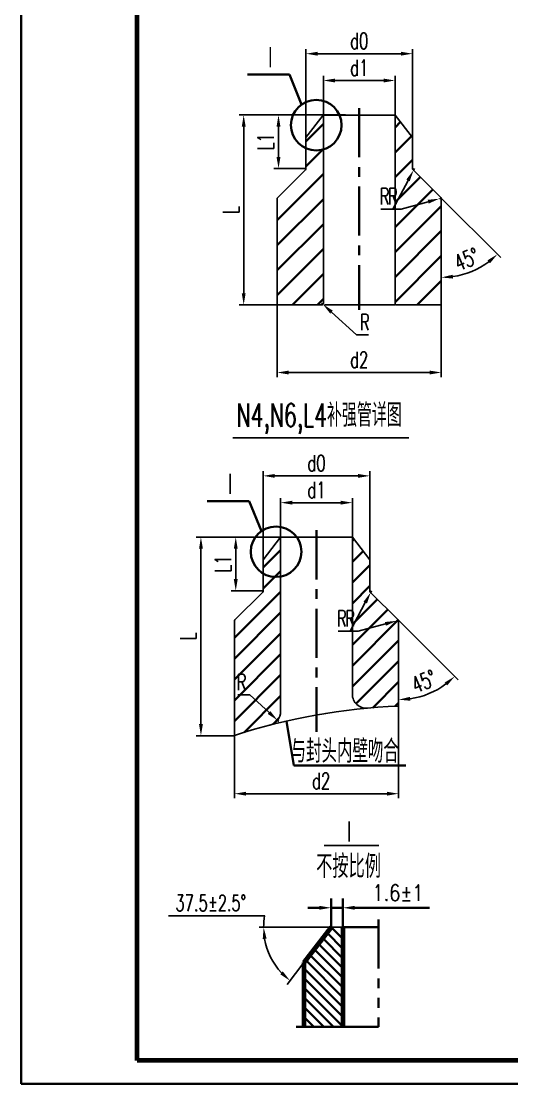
# Model space of a CAD drawing. Header units: millimetres. Extents: x -375 to 18177, y -75 to 6225.
# Drawn here: x 13722 to 15308, y -75 to 3366 of the extents above; entities that cross this region are included whole.
import ezdxf
from ezdxf.enums import TextEntityAlignment as Align

# ---------------------------------------------------------------- set-up
doc = ezdxf.new("R2010")
doc.units = ezdxf.units.MM
doc.header["$LTSCALE"] = 5
doc.linetypes.add('CENTER', pattern=[50.8, 31.75, -6.35, 6.35, -6.35])
doc.linetypes.add('PHANTOM', pattern=[63.5, 31.75, -6.35, 6.35, -6.35, 6.35, -6.35])
for name, color, linetype, lineweight in [('1轮廓实线层', 7, 'Continuous', 70), ('2细线层', 4, 'Continuous', 35), ('3中心线层', 1, 'CENTER', 35), ('5剖面线层', 2, 'Continuous', 35), ('6文字层', 3, 'Continuous', 35), ('7标注层', 4, 'Continuous', 35), ('9双点划线层', 6, 'PHANTOM', 35), ('图框层', 7, 'Continuous', 70)]:
    doc.layers.add(name, color=color, linetype=linetype, lineweight=lineweight)
doc.styles.add('HC_GBDIM', font='romans', dxfattribs={"width": 0.667, "bigfont": 'gbcbig'})
doc.styles.add('PC_TEXTSTYLE', font='romans.shx', dxfattribs={"width": 0.8, "bigfont": 'hzfs.shx'})
doc.styles.add('TH_GBDIM', font='romans.shx', dxfattribs={"width": 0.8, "bigfont": 'gbcbig.shx'})
doc.dimstyles.new('HC_GBDIM', dxfattribs={"dimscale": 15, "dimtxt": 3.5, "dimasz": 2.5, "dimexe": 2, "dimexo": 0, "dimgap": 1.5, "dimtad": 1, "dimdec": 1, "dimzin": 0, "dimdsep": 46, "dimtxsty": 'HC_GBDIM', "dimcen": 2.5, "dimclrd": 130, "dimclre": 130, "dimclrt": 3, "dimadec": 0, "dimazin": 0, "dimtfac": 0.714286, "dimtdec": 1, "dimtmove": 0, "dimatfit": 3, "dimfxl": 0, "dimtzin": 0, "dimlwd": -1, "dimlwe": -1, "dimarcsym": 0})
doc.dimstyles.new('TH_GBDIM', dxfattribs={"dimscale": 15, "dimtxt": 3.5, "dimasz": 2.5, "dimexe": 2, "dimexo": 0, "dimgap": 1.5, "dimtad": 1, "dimdec": 1, "dimzin": 0, "dimdsep": 46, "dimtxsty": 'TH_GBDIM', "dimcen": 2.5, "dimclrd": 130, "dimclre": 130, "dimclrt": 3, "dimadec": 0, "dimazin": 0, "dimtfac": 0.714286, "dimtdec": 1, "dimtmove": 0, "dimatfit": 3, "dimfxl": 0, "dimtzin": 0, "dimlwd": -1, "dimlwe": -1, "dimarcsym": 0})

# ---------------------------------------------------------------- blocks, each defined once
blk = doc.blocks.new('*D107')
at = {"color": 130}
for p, q in [((14699.1, 3024.2), (14699.1, 3188.8)), ((14736.6, 3173.8), (14893.6, 3173.8)), ((14931.1, 3024.2), (14931.1, 3188.8))]:
    blk.add_line(p, q, dxfattribs=at)
for points in [[(14736.6, 3180), (14736.6, 3167.5), (14699.1, 3173.8)], [(14893.6, 3180), (14893.6, 3167.5), (14931.1, 3173.8)]]:
    blk.add_solid(points, dxfattribs=at)
at = {"layer": 'Defpoints', "color": 0}
for p in [(14931.1, 3173.8), (14699.1, 3024.2), (14931.1, 3024.2)]:
    blk.add_point(p, dxfattribs=at)
at = {"color": 3, "insert": (14815.1, 3215), "char_height": 52.5, "attachment_point": 5, "style": 'HC_GBDIM'}
blk.add_mtext('d1{}{{\\H0.7x;}{}}', dxfattribs=at)
blk = doc.blocks.new('*D108')
at = {"color": 130}
for p, q in [((14549.6, 2482.7), (14549.6, 2213.2)), ((15080.6, 2500), (15080.6, 2213.2)), ((14587.1, 2228.2), (15043.1, 2228.2))]:
    blk.add_line(p, q, dxfattribs=at)
for points in [[(14587.1, 2234.4), (14587.1, 2221.9), (14549.6, 2228.2)], [(15043.1, 2234.4), (15043.1, 2221.9), (15080.6, 2228.2)]]:
    blk.add_solid(points, dxfattribs=at)
at = {"layer": 'Defpoints', "color": 0}
for p in [(14549.6, 2482.7), (15080.6, 2500), (15080.6, 2228.2)]:
    blk.add_point(p, dxfattribs=at)
at = {"color": 3, "insert": (14815.1, 2269.4), "char_height": 52.5, "attachment_point": 5, "style": 'HC_GBDIM'}
blk.add_mtext('d2{}{{\\H0.7x;}{}}', dxfattribs=at)
blk = doc.blocks.new('*D109')
at = {"color": 130}
for p, q in [((14698.8, 3062.1), (14539, 3062.1)), ((14554, 3024.6), (14554, 2926)), ((14642.8, 2888.5), (14539, 2888.5))]:
    blk.add_line(p, q, dxfattribs=at)
for points in [[(14547.7, 3024.6), (14560.2, 3024.6), (14554, 3062.1)], [(14547.7, 2926), (14560.2, 2926), (14554, 2888.5)]]:
    blk.add_solid(points, dxfattribs=at)
at = {"layer": 'Defpoints', "color": 0}
for p in [(14698.8, 3062.1), (14554, 2888.5), (14642.8, 2888.5)]:
    blk.add_point(p, dxfattribs=at)
at = {"color": 3, "insert": (14512.7, 2975.3), "char_height": 52.5, "attachment_point": 5, "rotation": 90, "style": 'HC_GBDIM'}
blk.add_mtext('L1{}{{\\H0.7x;}{}}', dxfattribs=at)
blk = doc.blocks.new('*D110')
at = {"color": 130}
blk.add_line((15080.6, 2792.9), (15272.9, 2600.6), dxfattribs=at)
blk.add_arc((15080.6, 2792.9), 257, 278.3693, 306.6307, dxfattribs=at)
for points in [[(15229.8, 2591.4), (15238, 2581.9), (15262.3, 2611.2)], [(15118.5, 2532.4), (15117.5, 2544.9), (15080.6, 2535.9)]]:
    blk.add_solid(points, dxfattribs=at)
at = {"layer": 'Defpoints', "color": 0}
for p in [(14989.2, 2884.3), (15078.8, 2794.6), (15080.6, 2790.4), (15147.1, 2544.7), (15080.6, 2447.1)]:
    blk.add_point(p, dxfattribs=at)
at = {"color": 3, "insert": (15162.6, 2594.9), "char_height": 52.5, "attachment_point": 5, "rotation": 22.5, "style": 'HC_GBDIM'}
blk.add_mtext('45°{}{{\\H0.7x;}{}}', dxfattribs=at)
blk = doc.blocks.new('*D111')
at = {"color": 130}
for p, q in [((14993.4, 2888.5), (14990.6, 2883.2)), ((14973, 2850.1), (14923.7, 2757.6)), ((14923.7, 2757.6), (14885.3, 2757.6))]:
    blk.add_line(p, q, dxfattribs=at)
blk.add_solid([(14967.4, 2853.1), (14978.5, 2847.2), (14990.6, 2883.2)], dxfattribs=at)
at = {"layer": 'Defpoints', "color": 0}
for p in [(14990.6, 2883.2), (14993.4, 2888.5)]:
    blk.add_point(p, dxfattribs=at)
at = {"color": 3, "insert": (14897, 2798.9), "char_height": 52.5, "attachment_point": 5, "style": 'HC_GBDIM'}
blk.add_mtext('R{}{{\\H0.7x;}{}}', dxfattribs=at)
blk = doc.blocks.new('*D89')
at = {"color": 130}
for p, q in [((15080.1, 2792.7), (15074.4, 2791.1)), ((14950.4, 2757.6), (14912, 2757.6)), ((15038.2, 2781.3), (14950.4, 2757.6))]:
    blk.add_line(p, q, dxfattribs=at)
blk.add_solid([(15036.5, 2787.4), (15039.8, 2775.3), (15074.4, 2791.1)], dxfattribs=at)
at = {"layer": 'Defpoints', "color": 0}
for p in [(15074.4, 2791.1), (15080.1, 2792.7)]:
    blk.add_point(p, dxfattribs=at)
at = {"color": 3, "insert": (14923.7, 2798.9), "char_height": 52.5, "attachment_point": 5, "style": 'HC_GBDIM'}
blk.add_mtext('R{}{{\\H0.7x;}{}}', dxfattribs=at)
blk = doc.blocks.new('*D90')
at = {"color": 130}
for p, q in [((14693.1, 2453.1), (14697.6, 2449.1)), ((14725.3, 2423.8), (14806.6, 2349.8)), ((14806.6, 2349.8), (14844.9, 2349.8))]:
    blk.add_line(p, q, dxfattribs=at)
blk.add_solid([(14729.5, 2428.5), (14721.1, 2419.2), (14697.6, 2449.1)], dxfattribs=at)
at = {"layer": 'Defpoints', "color": 0}
for p in [(14693.1, 2453.1), (14697.6, 2449.1)]:
    blk.add_point(p, dxfattribs=at)
at = {"color": 3, "insert": (14833.2, 2391.1), "char_height": 52.5, "attachment_point": 5, "style": 'HC_GBDIM'}
blk.add_mtext('R{}{{\\H0.7x;}{}}', dxfattribs=at)
blk = doc.blocks.new('*D112')
at = {"color": 130}
for p, q in [((14642.8, 2989.1), (14642.8, 3275.6)), ((14987.4, 2989.1), (14987.4, 3275.6)), ((14680.3, 3260.6), (14949.9, 3260.6))]:
    blk.add_line(p, q, dxfattribs=at)
for points in [[(14680.3, 3266.8), (14680.3, 3254.3), (14642.8, 3260.6)], [(14949.9, 3266.8), (14949.9, 3254.3), (14987.4, 3260.6)]]:
    blk.add_solid(points, dxfattribs=at)
at = {"layer": 'Defpoints', "color": 0}
for p in [(14987.4, 3260.6), (14642.8, 2989.1), (14987.4, 2989.1)]:
    blk.add_point(p, dxfattribs=at)
at = {"color": 3, "insert": (14815.1, 3301.8), "char_height": 52.5, "attachment_point": 5, "style": 'HC_GBDIM'}
blk.add_mtext('d0{}{{\\H0.7x;}{}}', dxfattribs=at)
blk = doc.blocks.new('*D91')
at = {"color": 130}
for p, q in [((14770.2, 3062.1), (14426.3, 3062.1)), ((14441.3, 3024.6), (14441.3, 2484.6)), ((14568.3, 2447.1), (14426.3, 2447.1))]:
    blk.add_line(p, q, dxfattribs=at)
for points in [[(14435.1, 3024.6), (14447.6, 3024.6), (14441.3, 3062.1)], [(14435.1, 2484.6), (14447.6, 2484.6), (14441.3, 2447.1)]]:
    blk.add_solid(points, dxfattribs=at)
at = {"layer": 'Defpoints', "color": 0}
for p in [(14770.2, 3062.1), (14441.3, 2447.1), (14568.3, 2447.1)]:
    blk.add_point(p, dxfattribs=at)
at = {"color": 3, "insert": (14400.1, 2754.6), "char_height": 52.5, "attachment_point": 5, "rotation": 90, "style": 'HC_GBDIM'}
blk.add_mtext('L{}{{\\H0.7x;}{}}', dxfattribs=at)
blk = doc.blocks.new('*D113')
at = {"color": 130}
for p, q in [((14560.8, 1659.9), (14560.8, 1821.7)), ((14598.3, 1806.7), (14755.3, 1806.7)), ((14792.8, 1663.4), (14792.8, 1821.7))]:
    blk.add_line(p, q, dxfattribs=at)
for points in [[(14598.3, 1812.9), (14598.3, 1800.4), (14560.8, 1806.7)], [(14755.3, 1812.9), (14755.3, 1800.4), (14792.8, 1806.7)]]:
    blk.add_solid(points, dxfattribs=at)
at = {"layer": 'Defpoints', "color": 0}
for p in [(14792.8, 1806.7), (14560.8, 1659.9), (14792.8, 1663.4)]:
    blk.add_point(p, dxfattribs=at)
at = {"color": 3, "insert": (14676.8, 1847.9), "char_height": 52.5, "attachment_point": 5, "style": 'HC_GBDIM'}
blk.add_mtext('d1{}{{\\H0.7x;}{}}', dxfattribs=at)
blk = doc.blocks.new('*D114')
at = {"color": 130}
for p, q in [((14942.3, 1190.6), (14942.3, 849.3)), ((14411.3, 1090.5), (14411.3, 849.3)), ((14448.8, 864.3), (14904.8, 864.3))]:
    blk.add_line(p, q, dxfattribs=at)
for points in [[(14448.8, 870.5), (14448.8, 858), (14411.3, 864.3)], [(14904.8, 870.5), (14904.8, 858), (14942.3, 864.3)]]:
    blk.add_solid(points, dxfattribs=at)
at = {"layer": 'Defpoints', "color": 0}
for p in [(14942.3, 1190.6), (14411.3, 1090.5), (14942.3, 864.3)]:
    blk.add_point(p, dxfattribs=at)
at = {"color": 3, "insert": (14691.9, 905.5), "char_height": 52.5, "attachment_point": 5, "style": 'HC_GBDIM'}
blk.add_mtext('d2{}{{\\H0.7x;}{}}', dxfattribs=at)
blk = doc.blocks.new('*D115')
at = {"color": 130}
for p, q in [((14560.5, 1695), (14400.6, 1695)), ((14415.6, 1657.5), (14415.6, 1559)), ((14504.5, 1521.5), (14400.6, 1521.5))]:
    blk.add_line(p, q, dxfattribs=at)
for points in [[(14409.4, 1657.5), (14421.9, 1657.5), (14415.6, 1695)], [(14409.4, 1559), (14421.9, 1559), (14415.6, 1521.5)]]:
    blk.add_solid(points, dxfattribs=at)
at = {"layer": 'Defpoints', "color": 0}
for p in [(14560.5, 1695), (14415.6, 1521.5), (14504.5, 1521.5)]:
    blk.add_point(p, dxfattribs=at)
at = {"color": 3, "insert": (14374.4, 1608.2), "char_height": 52.5, "attachment_point": 5, "rotation": 90, "style": 'HC_GBDIM'}
blk.add_mtext('L1{}{{\\H0.7x;}{}}', dxfattribs=at)
blk = doc.blocks.new('*D116')
at = {"color": 130}
blk.add_line((14942.3, 1425.8), (15134.6, 1233.5), dxfattribs=at)
blk.add_arc((14942.3, 1425.8), 257, 278.3693, 306.6307, dxfattribs=at)
for points in [[(15091.5, 1224.3), (15099.7, 1214.9), (15124, 1244.1)], [(14980.1, 1165.3), (14979.2, 1177.8), (14942.3, 1168.8)]]:
    blk.add_solid(points, dxfattribs=at)
at = {"layer": 'Defpoints', "color": 0}
for p in [(14850.8, 1517.2), (14940.5, 1427.5), (14942.3, 1423.3), (15008.8, 1177.6), (14942.3, 1148.2)]:
    blk.add_point(p, dxfattribs=at)
at = {"color": 3, "insert": (15024.3, 1227.8), "char_height": 52.5, "attachment_point": 5, "rotation": 22.5, "style": 'HC_GBDIM'}
blk.add_mtext('45°{}{{\\H0.7x;}{}}', dxfattribs=at)
blk = doc.blocks.new('*D117')
at = {"color": 130}
for p, q in [((14855.1, 1521.5), (14852.3, 1516.2)), ((14834.6, 1483.1), (14785.4, 1390.5)), ((14785.4, 1390.5), (14747, 1390.5))]:
    blk.add_line(p, q, dxfattribs=at)
blk.add_solid([(14829.1, 1486), (14840.1, 1480.2), (14852.3, 1516.2)], dxfattribs=at)
at = {"layer": 'Defpoints', "color": 0}
for p in [(14852.3, 1516.2), (14855.1, 1521.5)]:
    blk.add_point(p, dxfattribs=at)
at = {"color": 3, "insert": (14758.7, 1431.8), "char_height": 52.5, "attachment_point": 5, "style": 'HC_GBDIM'}
blk.add_mtext('R{}{{\\H0.7x;}{}}', dxfattribs=at)
blk = doc.blocks.new('*D93')
at = {"color": 130}
for p, q in [((14899.8, 1414.3), (14812, 1390.5)), ((14941.8, 1425.6), (14936, 1424)), ((14812, 1390.5), (14773.7, 1390.5))]:
    blk.add_line(p, q, dxfattribs=at)
blk.add_solid([(14898.2, 1420.3), (14901.5, 1408.2), (14936, 1424)], dxfattribs=at)
at = {"layer": 'Defpoints', "color": 0}
for p in [(14936, 1424), (14941.8, 1425.6)]:
    blk.add_point(p, dxfattribs=at)
at = {"color": 3, "insert": (14785.4, 1431.8), "char_height": 52.5, "attachment_point": 5, "style": 'HC_GBDIM'}
blk.add_mtext('R{}{{\\H0.7x;}{}}', dxfattribs=at)
blk = doc.blocks.new('*D118')
at = {"color": 130}
for p, q in [((14461.1, 1184.2), (14422.7, 1184.2)), ((14523.3, 1127.1), (14461.1, 1184.2)), ((14555.4, 1097.7), (14551, 1101.8))]:
    blk.add_line(p, q, dxfattribs=at)
blk.add_solid([(14527.6, 1131.7), (14519.1, 1122.5), (14551, 1101.8)], dxfattribs=at)
at = {"layer": 'Defpoints', "color": 0}
for p in [(14551, 1101.8), (14555.4, 1097.7)]:
    blk.add_point(p, dxfattribs=at)
at = {"color": 3, "insert": (14434.4, 1225.5), "char_height": 52.5, "attachment_point": 5, "style": 'HC_GBDIM'}
blk.add_mtext('R{}{{\\H0.7x;}{}}', dxfattribs=at)
blk = doc.blocks.new('*D119')
at = {"color": 130}
for p, q in [((14504.5, 1622), (14504.5, 1908.5)), ((14542, 1893.5), (14811.6, 1893.5)), ((14849.1, 1622), (14849.1, 1908.5))]:
    blk.add_line(p, q, dxfattribs=at)
for points in [[(14542, 1899.7), (14542, 1887.2), (14504.5, 1893.5)], [(14811.6, 1899.7), (14811.6, 1887.2), (14849.1, 1893.5)]]:
    blk.add_solid(points, dxfattribs=at)
at = {"layer": 'Defpoints', "color": 0}
for p in [(14849.1, 1893.5), (14504.5, 1622), (14849.1, 1622)]:
    blk.add_point(p, dxfattribs=at)
at = {"color": 3, "insert": (14676.8, 1934.7), "char_height": 52.5, "attachment_point": 5, "style": 'HC_GBDIM'}
blk.add_mtext('d0{}{{\\H0.7x;}{}}', dxfattribs=at)
blk = doc.blocks.new('*D94')
at = {"color": 130}
for p, q in [((14631.8, 1695), (14288, 1695)), ((14303, 1657.5), (14303, 1089.6)), ((14411.3, 1052.1), (14288, 1052.1))]:
    blk.add_line(p, q, dxfattribs=at)
for points in [[(14296.8, 1657.5), (14309.3, 1657.5), (14303, 1695)], [(14296.8, 1089.6), (14309.3, 1089.6), (14303, 1052.1)]]:
    blk.add_solid(points, dxfattribs=at)
at = {"layer": 'Defpoints', "color": 0}
for p in [(14631.8, 1695), (14303, 1052.1), (14411.3, 1052.1)]:
    blk.add_point(p, dxfattribs=at)
at = {"color": 3, "insert": (14261.8, 1373.5), "char_height": 52.5, "attachment_point": 5, "rotation": 90, "style": 'HC_GBDIM'}
blk.add_mtext('L{}{{\\H0.7x;}{}}', dxfattribs=at)
blk = doc.blocks.new('*D95')
at = {"layer": '7标注层', "color": 130}
for p, q in [((14723.9, 431.8), (14723.9, 524.8)), ((14762.4, 431.8), (14762.4, 524.8)), ((14686.4, 494.8), (14648.9, 494.8)), ((14723.9, 494.8), (14762.4, 494.8)), ((14799.9, 494.8), (15042.9, 494.8))]:
    blk.add_line(p, q, dxfattribs=at)
for points in [[(14686.4, 501.1), (14686.4, 488.6), (14723.9, 494.8)], [(14799.9, 501.1), (14799.9, 488.6), (14762.4, 494.8)]]:
    blk.add_solid(points, dxfattribs=at)
at = {"layer": 'Defpoints', "color": 0}
for p in [(14762.4, 494.8), (14723.9, 431.8), (14762.4, 431.8)]:
    blk.add_point(p, dxfattribs=at)
at = {"layer": '7标注层', "color": 3, "insert": (14940.1, 543.6), "char_height": 52.5, "attachment_point": 5, "style": 'TH_GBDIM'}
blk.add_mtext('1.6{}{{\\H0.7x;{\\H1.4x;\\A1%%p1}}{}}', dxfattribs=at)
blk = doc.blocks.new('*D120')
at = {"color": 130}
for p, q in [((14509.2, 469.1), (14197.6, 469.1)), ((14723.9, 431.8), (14490.9, 431.8)), ((14636, 317.2), (14582.1, 246.9))]:
    blk.add_line(p, q, dxfattribs=at)
for start, end in [(170.1313, 180), (189.8687, 222.6313)]:
    blk.add_arc((14723.9, 431.8), 218, start, end, dxfattribs=at)
for points in [[(14502.9, 393.9), (14515.4, 395), (14505.9, 431.8)], [(14567.8, 288.8), (14559.3, 279.5), (14591.2, 258.8)]]:
    blk.add_solid(points, dxfattribs=at)
at = {"layer": 'Defpoints', "color": 0}
for p in [(14723.9, 431.8), (14723.9, 431.8), (14762.4, 431.8), (14636, 317.2), (14545.4, 306.8)]:
    blk.add_point(p, dxfattribs=at)
at = {"color": 3, "insert": (14334.6, 510.4), "char_height": 52.5, "attachment_point": 5, "style": 'HC_GBDIM'}
blk.add_mtext('37.5{}{{\\H0.7x;{\\H1.4x;\\A1%%p2.5%%d}}{}}', dxfattribs=at)
blk = doc.blocks.new('*U47')
at = {"layer": '2细线层'}
for p, q in [((-375, -75), (-375, 6225)), ((4080, -75), (-375, -75))]:
    blk.add_line(p, q, dxfattribs=at)
at = {"layer": '图框层'}
for p, q in [((0, 0), (0, 6150)), ((4005, 0), (0, 0))]:
    blk.add_line(p, q, dxfattribs=at)

msp = doc.modelspace()

# ---------------------------------------------------------------- hatches: boundary and pattern name
at = {"layer": '5剖面线层'}
h = msp.add_hatch(dxfattribs=at)
h.set_pattern_fill('ANSI31', color=256, scale=18, style=0)
h.set_pattern_definition([(45, (13670.59, -178.26), (-40.41115, 40.41115), [])])
h.paths.add_polyline_path([(14642.848, 2989.098), (14642.848, 2888.545, -0.19891237), (14641.091, 2884.303), (14551.397, 2794.609, 0.19891237), (14549.64, 2790.367), (14549.64, 2447.141), (14693.142, 2447.141, 0.41421356), (14699.142, 2453.141), (14698.842, 3062.071)])
h.paths.add_polyline_path([(14931.1, 3062.071), (14931.1, 2453.141, 0.41421356), (14937.1, 2447.141), (15080.602, 2447.141), (15080.602, 2790.367, 0.19891237), (15078.845, 2794.609), (14989.152, 2884.303, -0.19891237), (14987.394, 2888.545), (14987.394, 2989.098), (14931.4, 3062.071)], is_closed=False)
h = msp.add_hatch(dxfattribs=at)
h.set_pattern_fill('ANSI31', color=256, scale=15, style=0)
h.set_pattern_definition([(45, (14059.03, 612.233), (-33.676, 33.676), [])])
h.paths.add_polyline_path([(14942.283, 1148.211), (14942.283, 1423.307, 0.19891237), (14940.526, 1427.549), (14850.832, 1517.243, -0.19891237), (14849.075, 1521.485), (14849.075, 1622.038), (14792.781, 1695.011), (14792.781, 1186.111, 0.44185075), (14841.979, 1141.307, -0.01235467)])
h.paths.add_polyline_path([(14411.32, 1053.267, -0.01479149), (14526.987, 1086.565, 0.34254746), (14560.822, 1130.158), (14560.522, 1695.011), (14504.528, 1622.038), (14504.528, 1521.485, -0.19891237), (14502.771, 1517.243), (14413.078, 1427.549, 0.19891237), (14411.32, 1423.307)])
h.paths.add_polyline_path([(14409.6, 1277.956), (14459.195, 1277.956), (14459.195, 1172.956), (14409.6, 1172.956)], flags=9)
h = msp.add_hatch(dxfattribs=at)
h.set_pattern_fill('ANSI31', color=256, scale=7.02, style=0)
h.set_pattern_definition([(135, (20720.948, -1214.809), (15.76035, 15.76035), [])])
h.paths.add_polyline_path([(14635.998, 317.188), (14723.931, 431.785), (14762.358, 431.785), (14762.358, 109.538), (14635.998, 109.538)])

# ---------------------------------------------------------------- linework, layer by layer
for p, q in [((14698.842, 3062.071), (14642.848, 2989.098)), ((14698.842, 3062.071), (14931.4, 3062.071)), ((14699.142, 3062.071), (14699.142, 2453.141)), ((14931.1, 3062.071), (14931.1, 2453.141)), ((14931.4, 3062.071), (14987.394, 2989.098)), ((14642.848, 2989.098), (14642.848, 2888.545)), ((14987.394, 2989.098), (14987.394, 2888.545)), ((14641.091, 2884.303), (14551.397, 2794.609)), ((14989.152, 2884.303), (15078.845, 2794.609)), ((14549.64, 2790.367), (14549.64, 2447.141)), ((15080.602, 2790.367), (15080.602, 2447.141)), ((14549.64, 2447.141), (14693.142, 2447.141)), ((14702.618, 2447.141), (14931.213, 2447.141)), ((14937.1, 2447.141), (15080.602, 2447.141)), ((14406.665, 2016.773), (14975.994, 2016.773)), ((14560.522, 1695.011), (14504.528, 1622.038)), ((14560.522, 1695.011), (14793.081, 1695.011)), ((14560.822, 1695.011), (14560.822, 1130.158)), ((14792.781, 1695.011), (14792.781, 1186.111)), ((14793.081, 1695.011), (14849.075, 1622.038)), ((14504.528, 1622.038), (14504.528, 1521.485)), ((14849.075, 1622.038), (14849.075, 1521.485)), ((14502.771, 1517.243), (14413.078, 1427.549)), ((14850.832, 1517.243), (14940.526, 1427.549)), ((14411.32, 1423.307), (14411.32, 1052.065)), ((14942.283, 1423.307), (14942.283, 1148.211)), ((14878.857, 696.652), (14701.985, 696.652)), ((14762.358, 431.785), (14723.931, 431.785))]:
    msp.add_line(p, q)
for centre, radius, start, end in [((14636.848, 2888.545), 6, 315, 0), ((14993.394, 2888.545), 6, 180, 225), ((14555.64, 2790.367), 6, 135, 180), ((15074.602, 2790.367), 6, 0, 45), ((14693.142, 2453.141), 6, 270, 0), ((14937.1, 2453.141), 6, 180, 270), ((14498.528, 1521.485), 6, 315, 0), ((14855.075, 1521.485), 6, 180, 225), ((14417.32, 1423.307), 6, 135, 180), ((14936.283, 1423.307), 6, 0, 45), ((14837.781, 1186.111), 45, 180, 275.353098), ((15031.811, -884.603), 2034.785, 92.52176, 107.754651), ((14515.822, 1130.158), 45, 284.364938, 0)]:
    msp.add_arc(centre, radius, start, end)
at = {"layer": '1轮廓实线层'}
for p, q in [((14723.931, 431.785), (14635.998, 317.188)), ((14762.358, 431.785), (14762.358, 109.538)), ((14635.998, 317.188), (14635.998, 109.538))]:
    msp.add_line(p, q, dxfattribs=at)
at = {"layer": '2细线层'}
for p, q in [((14453.511, 3193.157), (14589.111, 3193.157)), ((14589.111, 3193.157), (14628.797, 3095.979)), ((14323.578, 1811.7), (14459.178, 1811.7)), ((14459.178, 1811.7), (14498.864, 1714.522)), ((14579.735, 1099.433), (14603.678, 955.655)), ((14603.678, 955.655), (14965.732, 955.655)), ((14762.358, 431.785), (14877.889, 431.785)), ((14877.889, 109.538), (14611.12, 109.538))]:
    msp.add_line(p, q, dxfattribs=at)
for centre in [(14676.01, 3029.231), (14546.076, 1647.775)]:
    msp.add_circle(centre, 81.757, dxfattribs=at)
at = {"layer": '3中心线层'}
for p, q in [((14815.121, 3084.2), (14815.121, 2431.533)), ((14676.802, 1717.14), (14676.802, 1064.473))]:
    msp.add_line(p, q, dxfattribs=at)
at = {"layer": '9双点划线层'}
msp.add_line((14877.889, 456.804), (14877.889, 109.538), dxfattribs=at)

# ---------------------------------------------------------------- block references
at = {"layer": '图框层'}
msp.add_blockref('*U47', (14096.794, 0), dxfattribs=at)

# ---------------------------------------------------------------- texts
at = {"layer": '6文字层', "style": 'PC_TEXTSTYLE'}
for s, width, p in [('Ⅰ', 0.667, (14502.235, 3208.76)), ('N4,N6,L4补强管详图', 0.645, (14418.432, 2052.595)), ('Ⅰ', 0.667, (14372.302, 1827.303)), ('与封头内壁吻合', 0.667, (14593.014, 964.449)), ('不按比例', 0.7, (14675.596, 591.484))]:
    msp.add_text(s, height=75, dxfattribs=dict(at, width=width)).set_placement(p)
at = {"layer": '6文字层', "style": 'PC_TEXTSTYLE', "width": 0.7}
msp.add_text('Ⅰ', height=75, dxfattribs=at).set_placement((14782.402, 701.753), align=Align.CENTER)

# ---------------------------------------------------------------- dimensions: what is measured, and where the dimension line sits
for base, p1, p2, text, override, picture, middle in [((14987.394, 3260.555), (14642.848, 2989.098), (14987.394, 2989.098), 'd0{}{{\\H0.7x;}{}}', {"dimexe": 1, "dimgap": 1}, '*D112', (14815.121, 3301.805)), ((14931.1, 3173.754), (14699.142, 3024.247), (14931.1, 3024.247), 'd1{}{{\\H0.7x;}{}}', {"dimexe": 1, "dimgap": 1, "dimdec": 2}, '*D107', (14815.121, 3215.004)), ((14849.075, 1893.495), (14504.528, 1622.038), (14849.075, 1622.038), 'd0{}{{\\H0.7x;}{}}', {"dimexe": 1, "dimgap": 1}, '*D119', (14676.802, 1934.745)), ((14792.781, 1806.694), (14560.822, 1659.925), (14792.781, 1663.4), 'd1{}{{\\H0.7x;}{}}', {"dimexe": 1, "dimgap": 1, "dimdec": 2}, '*D113', (14676.802, 1847.944))]:
    dim = msp.add_linear_dim(base=base, p1=p1, p2=p2, text=text, dimstyle='HC_GBDIM', override=override)
    dim.commit()
    dim.dimension.update_dxf_attribs({"geometry": picture, "text_midpoint": middle})
for base, p1, p2, text, override, picture, middle in [((14441.345, 2447.141), (14770.154, 3062.071), (14568.321, 2447.141), 'L{}{{\\H0.7x;}{}}', {"dimexe": 1, "dimgap": 1}, '*D91', (14400.095, 2754.606)), ((14553.958, 2888.545), (14698.842, 3062.071), (14642.848, 2888.545), 'L1{}{{\\H0.7x;}{}}', {"dimexe": 1, "dimgap": 1, "dimdec": 2}, '*D109', (14512.708, 2975.308)), ((14303.025, 1052.065), (14631.835, 1695.011), (14411.32, 1052.065), 'L{}{{\\H0.7x;}{}}', {"dimexe": 1, "dimgap": 1}, '*D94', (14261.775, 1373.538)), ((14415.638, 1521.485), (14560.522, 1695.011), (14504.528, 1521.485), 'L1{}{{\\H0.7x;}{}}', {"dimexe": 1, "dimgap": 1, "dimdec": 2}, '*D115', (14374.388, 1608.248))]:
    dim = msp.add_linear_dim(base=base, p1=p1, p2=p2, angle=90, text=text, dimstyle='HC_GBDIM', override=override)
    dim.commit()
    dim.dimension.update_dxf_attribs({"geometry": picture, "text_midpoint": middle})
for center, mpoint, override, picture, middle in [((14993.394, 2888.545), (14990.575, 2883.249), {"dimexe": 1, "dimgap": 1, "dimtoh": 32765, "dimlfac": 1, "dimatfit": 0}, '*D111', (14897.009, 2757.606)), ((15080.146, 2792.663), (15074.353, 2791.098), {"dimexe": 1, "dimgap": 1, "dimtoh": 1, "dimtxsty": 'HC_GBDIM', "dimatfit": 0}, '*D89', (14923.682, 2757.606)), ((14693.142, 2453.141), (14697.577, 2449.1), {"dimexe": 1, "dimgap": 1, "dimtoh": 1, "dimlfac": 1, "dimtxsty": 'HC_GBDIM', "dimatfit": 0}, '*D90', (14833.223, 2349.833)), ((14855.075, 1521.485), (14852.255, 1516.189), {"dimexe": 1, "dimgap": 1, "dimtoh": 32765, "dimlfac": 1, "dimatfit": 0}, '*D117', (14758.689, 1390.546)), ((14941.826, 1425.603), (14936.034, 1424.038), {"dimexe": 1, "dimgap": 1, "dimtoh": 1, "dimtxsty": 'HC_GBDIM', "dimatfit": 0}, '*D93', (14785.362, 1390.546)), ((14555.415, 1097.719), (14550.992, 1101.774), {"dimexe": 1, "dimgap": 1, "dimtoh": 1, "dimlfac": 1, "dimtxsty": 'HC_GBDIM', "dimatfit": 0}, '*D118', (14434.397, 1184.206))]:
    dim = msp.add_radius_dim(center=center, mpoint=mpoint, text='R{}{{\\H0.7x;}{}}', dimstyle='HC_GBDIM', override=override)
    dim.commit()
    dim.dimension.update_dxf_attribs({"geometry": picture, "text_midpoint": middle, "dimtype": 164})
for base, line1, line2, text, override, picture, middle in [((15147.107, 2544.655), ((14989.152, 2884.303), (15078.845, 2794.609)), ((15080.602, 2790.367), (15080.602, 2447.141)), '<>{}{{\\H0.7x;}{}}', {"dimexe": 1, "dimgap": 1, "dimtoh": 1, "dimdec": 0, "dimadec": 0}, '*D110', (15162.594, 2594.906)), ((15008.787, 1177.595), ((14850.832, 1517.243), (14940.526, 1427.549)), ((14942.283, 1423.307), (14942.283, 1148.211)), '<>{}{{\\H0.7x;}{}}', {"dimexe": 1, "dimgap": 1, "dimtoh": 1, "dimdec": 0, "dimadec": 0}, '*D116', (15024.275, 1227.847)), ((14545.367, 306.753), ((14762.358, 431.785), (14723.931, 431.785)), ((14723.931, 431.785), (14635.998, 317.188)), '37.5{}{{\\H0.7x;{\\H1.4x;\\A1%%p2.5%%d}}{}}', {"dimexe": 1, "dimgap": 1, "dimtoh": 1, "dimadec": 1}, '*D120', (14334.625, 510.396))]:
    dim = msp.add_angular_dim_2l(base=base, line1=line1, line2=line2, text=text, dimstyle='HC_GBDIM', override=override)
    dim.commit()
    dim.dimension.update_dxf_attribs({"geometry": picture, "text_midpoint": middle})
for base, p1, p2, picture, middle in [((15080.602, 2228.198), (14549.64, 2482.68), (15080.602, 2499.983), '*D108', (14815.121, 2228.198)), ((14942.283, 864.251), (14411.32, 1090.506), (14942.283, 1190.565), '*D114', (14691.883, 864.251))]:
    dim = msp.add_linear_dim(base=base, p1=p1, p2=p2, text='d2{}{{\\H0.7x;}{}}', dimstyle='HC_GBDIM', override={"dimexe": 1, "dimgap": 1, "dimdec": 2})
    dim.commit()
    dim.dimension.update_dxf_attribs({"geometry": picture, "text_midpoint": middle, "dimtype": 160})
at = {"layer": '7标注层'}
dim = msp.add_linear_dim(base=(14762.358, 494.808), p1=(14723.931, 431.785), p2=(14762.358, 431.785), text='1.6{}{{\\H0.7x;{\\H1.4x;\\A1%%p1}}{}}', dimstyle='TH_GBDIM', override={"dimdec": 2}, dxfattribs=at)
dim.commit()
dim.dimension.update_dxf_attribs({"geometry": '*D95', "text_midpoint": (14940.118, 494.808), "dimtype": 160})

doc.saveas('drawing.dxf')
